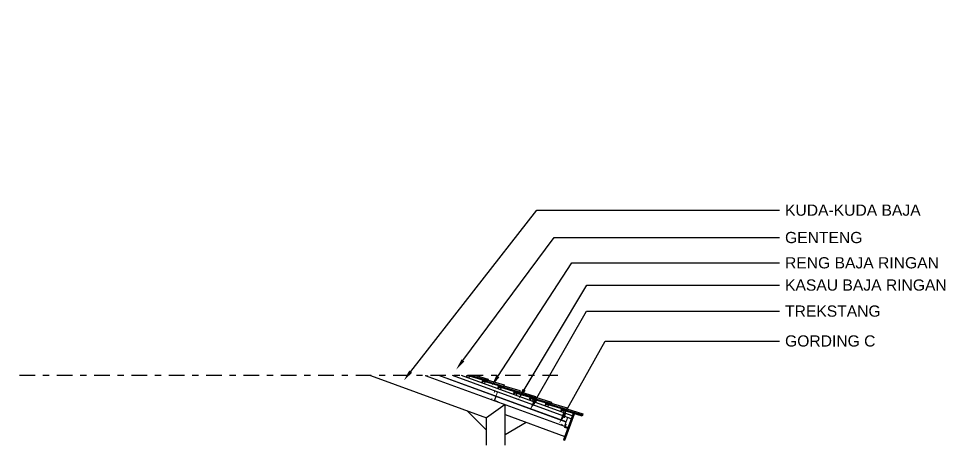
# Model space of a CAD drawing. Header units: inches. Extents: x 249 to 1192, y -18 to 440.
# Drawn here: x 711.86 to 726.76, y 191 to 197.79 of the extents above; entities that cross this region are included whole.
import ezdxf
from ezdxf import colors
from ezdxf.entities.mleader import LeaderData, LeaderLine
from ezdxf.enums import TextEntityAlignment as Align
from ezdxf.math import Vec2, Vec3

# ---------------------------------------------------------------- set-up
doc = ezdxf.new("R2010")
doc.units = ezdxf.units.IN
doc.header["$MEASUREMENT"] = 0
doc.linetypes.add('DASHDOT2', pattern=[0.5, 0.25, -0.125, 0, -0.125])
doc.layers.add('ATAP', color=123, linetype='Continuous')
doc.layers.add('KUDA-KUDA', color=165, linetype='Continuous')
for name, color, linetype, lineweight in [('BESI', 201, 'Continuous', 0), ('DIMENSI', 85, 'Continuous', 20), ('TEXT (KETERANGAN)', 7, 'Continuous', 25)]:
    doc.layers.add(name, color=color, linetype=linetype, lineweight=lineweight)
doc.styles.add('ARIAL', font='arial.ttf')
doc.styles.get("Standard").update_dxf_attribs({"font": 'arial.ttf'})

# ---------------------------------------------------------------- blocks, each defined once
blk = doc.blocks.new('JUDUL GAMBAR')
at = {"layer": 'DIMENSI'}
h = blk.add_hatch(color=256, dxfattribs=at)
h.paths.add_polyline_path([(-32.945, 252.895), (-32.945, 253.045, -0.414214), (-33.739, 253.838), (-33.889, 253.838, 0.414214)])
h.paths.add_polyline_path([(-32.945, 254.781), (-32.945, 254.631, -0.414214), (-32.152, 253.838), (-32.002, 253.838, 0.414214)])
for points in [[(-32.945, 255.382), (-32.945, 254.631)], [(-34.474, 253.838), (-26.071, 253.838)], [(-32.945, 253.045), (-32.945, 252.294)]]:
    blk.add_lwpolyline(points, dxfattribs=at)
for radius in [0.943, 0.793]:
    blk.add_circle((-32.945, 253.838), radius, dxfattribs=at)
at = {"layer": 'DIMENSI', "style": 'ARIAL'}
for tag, height, p in [('JUDUL', 0.5, (-31.652, 253.895)), ('SKALA', 0.3, (-31.658, 253.289))]:
    blk.add_attdef(tag, text='', height=height, dxfattribs=at).set_placement(p, align=Align.BOTTOM_LEFT)
for tag, height, p in [('NO', 0.478, (-32.866, 254.188)), ('AR', 0.236, (-32.919, 253.551))]:
    blk.add_attdef(tag, text='', height=height, dxfattribs=at).set_placement(p, align=Align.MIDDLE_CENTER)
blk = doc.blocks.new('potongan dd')
at = {"linetype": 'DASHDOT2'}
blk.add_line((720.53, 192.062), (694.561, 192.062), dxfattribs=at)
at = {"layer": 'ATAP'}
for p, q in [((719.404, 191.979), (719.128, 192.062)), ((719.658, 191.887), (719.323, 191.987)), ((719.911, 191.794), (719.576, 191.894)), ((720.165, 191.701), (719.83, 191.802)), ((720.419, 191.61), (720.083, 191.71)), ((720.672, 191.517), (720.337, 191.617)), ((720.926, 191.424), (720.59, 191.525))]:
    blk.add_line(p, q, dxfattribs=at)
for points in [[(720.744, 191.366), (718.834, 192.062)], [(720.762, 191.414), (718.983, 192.062)], [(719.061, 192.034), (719.076, 192.061), (719.104, 192.051), (719.099, 192.021)], [(719.216, 192.062), (719.411, 192.003), (719.4, 191.965), (719.074, 192.062), (719.071, 192.053), (719.062, 192.056), (719.064, 192.062)], [(719.148, 192.062), (719.147, 192.057), (719.132, 192.062)], [(719.407, 191.988), (719.665, 191.911), (719.654, 191.872), (719.328, 191.97), (719.325, 191.96), (719.315, 191.963), (719.323, 191.987)], [(719.315, 191.942), (719.33, 191.968), (719.358, 191.958), (719.352, 191.928)], [(719.568, 191.849), (719.583, 191.876), (719.611, 191.865), (719.606, 191.835)], [(719.66, 191.895), (719.919, 191.818), (719.907, 191.78), (719.581, 191.877), (719.578, 191.867), (719.569, 191.87), (719.576, 191.894)], [(719.914, 191.803), (720.172, 191.725), (720.161, 191.687), (719.835, 191.784), (719.832, 191.775), (719.822, 191.778), (719.83, 191.802)], [(719.822, 191.757), (719.837, 191.783), (719.865, 191.773), (719.859, 191.743)], [(720.168, 191.711), (720.426, 191.634), (720.414, 191.595), (720.089, 191.693), (720.086, 191.683), (720.076, 191.686), (720.083, 191.71)], [(720.082, 191.664), (720.097, 191.69), (720.125, 191.68), (720.12, 191.65)], [(720.329, 191.572), (720.344, 191.599), (720.372, 191.588), (720.367, 191.559)], [(720.421, 191.618), (720.679, 191.541), (720.668, 191.503), (720.342, 191.6), (720.339, 191.591), (720.33, 191.593), (720.337, 191.617)], [(720.675, 191.526), (720.933, 191.448), (720.921, 191.41), (720.596, 191.508), (720.593, 191.498), (720.583, 191.501), (720.59, 191.525)], [(720.583, 191.48), (720.598, 191.506), (720.626, 191.496), (720.62, 191.466)], [(720.776, 191.453), (720.674, 191.172), (720.621, 191.031), (720.641, 191.024), (720.795, 191.447)]]:
    blk.add_lwpolyline(points, dxfattribs=at)
at = {"layer": 'BESI'}
for p, q in [((718.611, 192.062), (720.659, 191.313)), ((718.634, 192.062), (720.662, 191.321))]:
    blk.add_line(p, q, dxfattribs=at)
blk.add_lwpolyline([(718.412, 192.062), (718.437, 192.053, -0.414214), (718.439, 192.049), (718.438, 192.046), (718.395, 192.062)], format="xyb", dxfattribs=at)
for points in [[(719.507, 191.796), (719.514, 191.814), (719.561, 191.797), (719.509, 191.656), (719.462, 191.673), (719.469, 191.692), (719.471, 191.691), (719.465, 191.675), (719.508, 191.659), (719.558, 191.796), (719.515, 191.811), (719.509, 191.795)], [(720.634, 191.385), (720.641, 191.404), (720.688, 191.387), (720.637, 191.246), (720.59, 191.263), (720.597, 191.282), (720.599, 191.281), (720.593, 191.264), (720.635, 191.249), (720.685, 191.385), (720.643, 191.401), (720.637, 191.384)]]:
    blk.add_lwpolyline(points, close=True, dxfattribs=at)
for points in [[(719.53, 191.713), (719.533, 191.712, -0.414214), (719.534, 191.708), (719.518, 191.663, 0.414214), (719.52, 191.659), (719.565, 191.642, -0.414214), (719.567, 191.639), (719.566, 191.636), (719.509, 191.656)], [(720.657, 191.282), (720.66, 191.281, -0.414214), (720.662, 191.277), (720.646, 191.232, 0.414214), (720.647, 191.228), (720.692, 191.212, -0.414214), (720.694, 191.208), (720.693, 191.205), (720.637, 191.226)]]:
    blk.add_lwpolyline(points, format="xyb", close=True, dxfattribs=at)
at = {"layer": 'KUDA-KUDA'}
for points in [[(717.518, 192.062), (719.381, 191.384)], [(718.395, 192.062), (720.693, 191.225)], [(719.681, 191.594), (719.381, 191.384)], [(719.681, 190.942), (719.681, 191.594)], [(719.381, 191.184), (719.067, 191.498)], [(719.681, 191.434), (720.642, 191.084)], [(719.381, 190.942), (719.381, 191.384)], [(719.681, 191.114), (720.021, 191.31)]]:
    blk.add_lwpolyline(points, dxfattribs=at)

msp = doc.modelspace()

# ---------------------------------------------------------------- block references
msp.add_blockref('potongan dd', (0, 0))
at = {"layer": 'DIMENSI'}
msp.add_blockref('JUDUL GAMBAR', (738.4675, -54.6706), dxfattribs=at).add_auto_attribs({'AR': 'AR-07', 'NO': '1', 'SKALA': '1 : 100', 'JUDUL': 'POTONGAN C-C'})

# ---------------------------------------------------------------- leaders
at = {"layer": 'TEXT (KETERANGAN)'}
ml = msp.add_multileader_mtext('Standard', dxfattribs=at)
ml.set_content('KUDA-KUDA BAJA', color=256)
ml.set_leader_properties()
ml.build(insert=Vec2(0, 0))
ml.multileader.update_dxf_attribs({"dogleg_length": 0.36, "arrow_head_size": 0.18})
ctx = ml.context
ctx.base_point, ctx.char_height, ctx.arrow_head_size, ctx.landing_gap_size, ctx.plane_origin = Vec3(724.0905, 194.7132), 0.18, 0.18, 0.09, Vec3(723.646, 193.6646)
notes = []
notes.append((ctx, [(0, (1, 1, 0), (720.1923, 194.7132), (1, 0), 3.8982, [(0, [(718.0535, 191.9815)], 0, [])])]))
ctx.mtext.insert, ctx.mtext.flow_direction = Vec3(724.1805, 194.8047), 5
ml = msp.add_multileader_mtext('Standard', dxfattribs=at)
ml.set_content('GENTENG', color=256)
ml.set_leader_properties()
ml.build(insert=Vec2(0, 0))
ml.multileader.update_dxf_attribs({"dogleg_length": 0.36, "arrow_head_size": 0.18})
ctx = ml.context
ctx.base_point, ctx.char_height, ctx.arrow_head_size, ctx.landing_gap_size, ctx.plane_origin = Vec3(724.0905, 194.2735), 0.18, 0.18, 0.09, Vec3(723.646, 193.225)
notes.append((ctx, [(0, (1, 1, 0), (720.4689, 194.2735), (1, 0), 3.6215, [(0, [(718.8968, 192.158)], 0, [])])]))
ctx.mtext.insert, ctx.mtext.flow_direction = Vec3(724.1805, 194.3651), 5
ml = msp.add_multileader_mtext('Standard', dxfattribs=at)
ml.set_content('RENG BAJA RINGAN', color=256)
ml.set_leader_properties()
ml.build(insert=Vec2(0, 0))
ml.multileader.update_dxf_attribs({"dogleg_length": 0.36, "arrow_head_size": 0.18})
ctx = ml.context
ctx.base_point, ctx.char_height, ctx.arrow_head_size, ctx.landing_gap_size, ctx.plane_origin = Vec3(724.0905, 193.8678), 0.18, 0.18, 0.09, Vec3(723.646, 192.8192)
notes.append((ctx, [(0, (1, 1, 0), (720.7535, 193.8678), (1, 0), 3.3369, [(0, [(719.4655, 191.895)], 0, [])])]))
ctx.mtext.insert, ctx.mtext.flow_direction = Vec3(724.1805, 193.9593), 5
ml = msp.add_multileader_mtext('Standard', dxfattribs=at)
ml.set_content('KASAU BAJA RINGAN ', color=256)
ml.set_leader_properties()
ml.build(insert=Vec2(0, 0))
ml.multileader.update_dxf_attribs({"dogleg_length": 0.36, "arrow_head_size": 0.18})
ctx = ml.context
ctx.base_point, ctx.char_height, ctx.arrow_head_size, ctx.landing_gap_size, ctx.plane_origin = Vec3(724.0905, 193.5112), 0.18, 0.18, 0.09, Vec3(723.646, 192.4626)
notes.append((ctx, [(0, (1, 1, 0), (720.9966, 193.5112), (1, 0), 3.0938, [(0, [(719.8957, 191.678)], 0, [])])]))
ctx.mtext.insert, ctx.mtext.flow_direction = Vec3(724.1805, 193.6027), 5
ml = msp.add_multileader_mtext('Standard', dxfattribs=at)
ml.set_content('TREKSTANG', color=256)
ml.set_leader_properties()
ml.build(insert=Vec2(0, 0))
ml.multileader.update_dxf_attribs({"dogleg_length": 0.36, "arrow_head_size": 0.18})
ctx = ml.context
ctx.base_point, ctx.char_height, ctx.arrow_head_size, ctx.landing_gap_size, ctx.plane_origin = Vec3(724.0905, 193.0931), 0.18, 0.18, 0.09, Vec3(723.646, 192.0445)
notes.append((ctx, [(0, (1, 1, 0), (720.9888, 193.0931), (1, 0), 3.1017, [(0, [(720.0806, 191.5091)], 0, [])])]))
ctx.mtext.insert, ctx.mtext.flow_direction = Vec3(724.1805, 193.1846), 5
ml = msp.add_multileader_mtext('Standard', dxfattribs=at)
ml.set_content('GORDING C', color=256)
ml.set_leader_properties()
ml.build(insert=Vec2(0, 0))
ml.multileader.update_dxf_attribs({"dogleg_length": 0.36, "arrow_head_size": 0.18})
ctx = ml.context
ctx.base_point, ctx.char_height, ctx.arrow_head_size, ctx.landing_gap_size, ctx.plane_origin = Vec3(724.0905, 192.6136), 0.18, 0.18, 0.09, Vec3(723.646, 191.565)
notes.append((ctx, [(0, (1, 1, 0), (721.2911, 192.6136), (1, 0), 2.7994, [(0, [(720.5494, 191.2897)], 0, [])])]))
ctx.mtext.insert, ctx.mtext.flow_direction = Vec3(724.1805, 192.7051), 5
for ctx, leaders in notes:
    for number, flags, end, landing, length, lines in leaders:
        leader = LeaderData()
        leader.index, (leader.has_last_leader_line, leader.has_dogleg_vector, leader.attachment_direction) = number, flags
        leader.last_leader_point, leader.dogleg_vector, leader.dogleg_length = Vec3(end), Vec3(landing), length
        for number, points, colour, breaks in lines:
            line = LeaderLine()
            line.index, line.vertices, line.color, line.breaks = number, Vec3.list(points), colors.encode_raw_color(colour), breaks
            leader.lines.append(line)
        ctx.leaders.append(leader)

doc.saveas('drawing.dxf')
